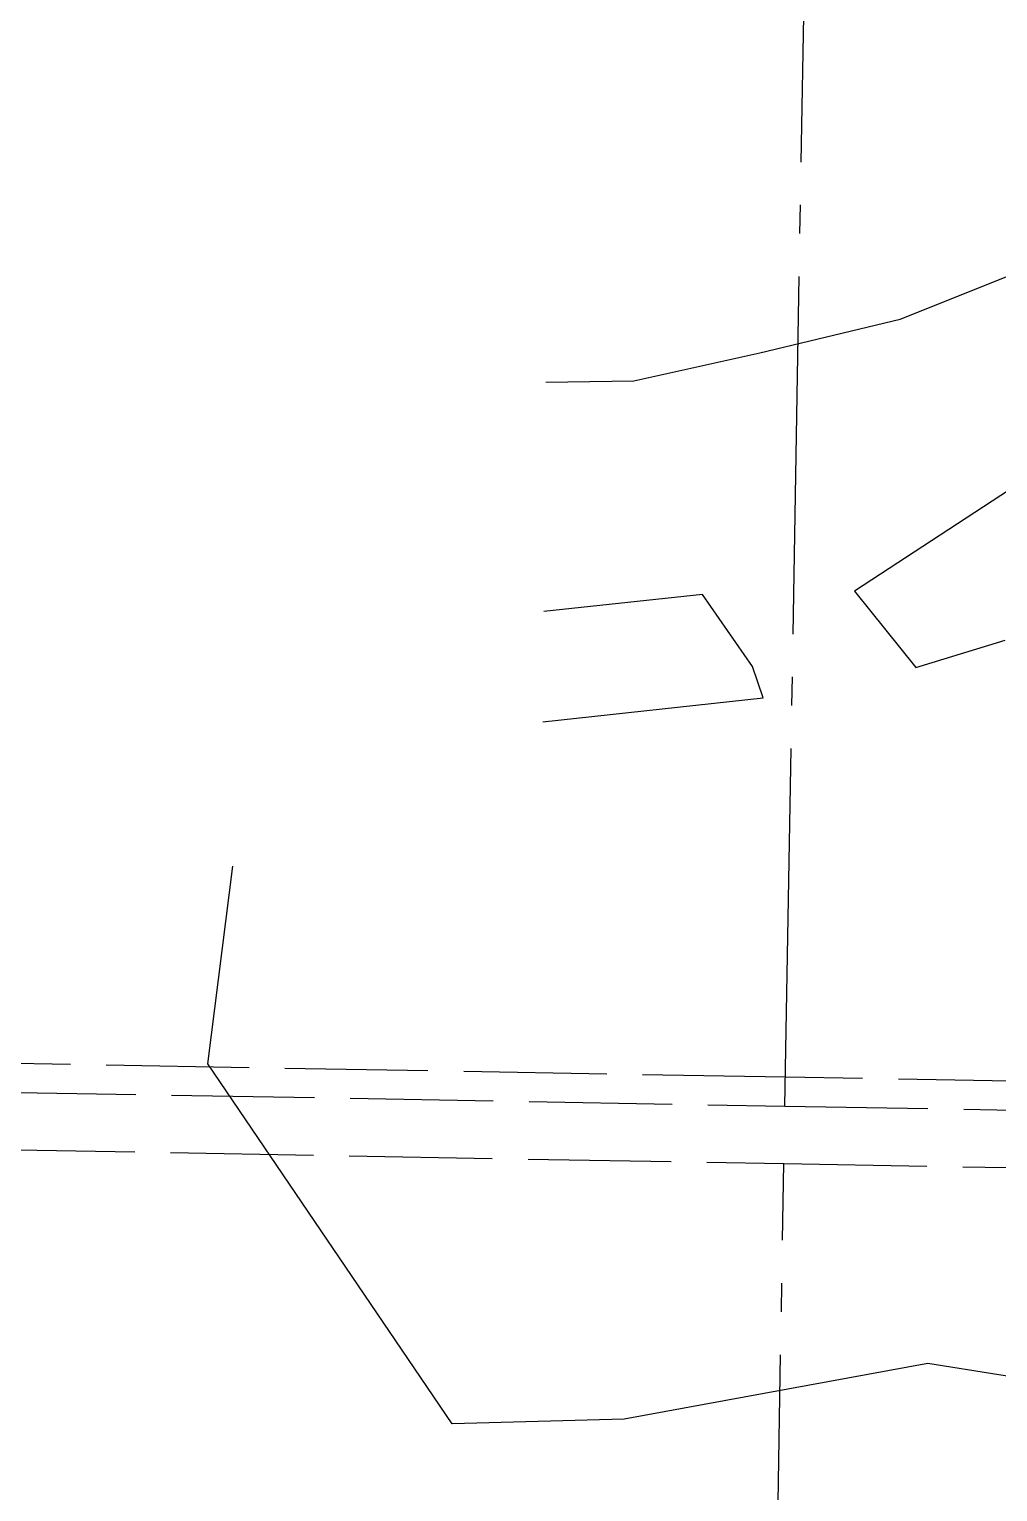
# Model space of a CAD drawing. Extents: x 406232 to 435383, y 6039561 to 6052989.
# Drawn here: x 421216 to 421554, y 6046354 to 6046865 of the extents above; entities that cross this region are included whole.
import ezdxf

# ---------------------------------------------------------------- set-up
doc = ezdxf.new("R2010")
doc.units = 0
doc.header["$LTSCALE"] = 5
doc.linetypes.add('foc-QUARTERLINE', pattern=[33, 25, -3, 2, -3])
doc.linetypes.add('foc-UNSURVEYED', pattern=[12.5, 10, -2.5])
for name, color, linetype in [('L-SECQ', 8, 'foc-QUARTERLINE'), ('L-USEC', 7, 'foc-UNSURVEYED'), ('WETLAND', 143, 'Continuous')]:
    doc.layers.add(name, color=color, linetype=linetype)

msp = doc.modelspace()

# ---------------------------------------------------------------- linework, layer by layer
at = {"layer": 'L-SECQ', "flags": 128}
for points in [[(421479.732, 6046488.746), (421492.888, 6047252.758)], [(421461.866, 6045451.977), (421479.373, 6046468.642)]]:
    msp.add_lwpolyline(points, dxfattribs=at)
at = {"layer": 'L-USEC'}
for p, q in [((421479.892, 6046498.799), (421077.973, 6046505.962)), ((421077.809, 6046495.909), (421479.732, 6046488.746)), ((421881.808, 6046491.636), (421479.892, 6046498.799)), ((421479.732, 6046488.746), (421881.649, 6046481.584)), ((421077.451, 6046475.805), (421479.373, 6046468.642)), ((421479.373, 6046468.642), (421881.291, 6046461.48))]:
    msp.add_line(p, q, dxfattribs=at)
at = {"layer": 'WETLAND'}
for points in [[(421396.079, 6046741.711), (421426.863, 6046742.198), (421470.95, 6046752.053), (421520.043, 6046763.792), (421589.135, 6046791.358)], [(421641.962, 6046758.87), (421504.048, 6046668.75), (421525.532, 6046641.967), (421556.672, 6046651.566)], [(421395.082, 6046622.99), (421472.118, 6046631.477), (421468.397, 6046642.364), (421450.944, 6046667.504), (421395.406, 6046661.565)], [(421579.296, 6046390.863), (421529.623, 6046398.82), (421423.533, 6046379.296), (421363.398, 6046377.721), (421278.012, 6046503.455), (421286.731, 6046572.622)]]:
    msp.add_lwpolyline(points, dxfattribs=at)

doc.saveas('drawing.dxf')
